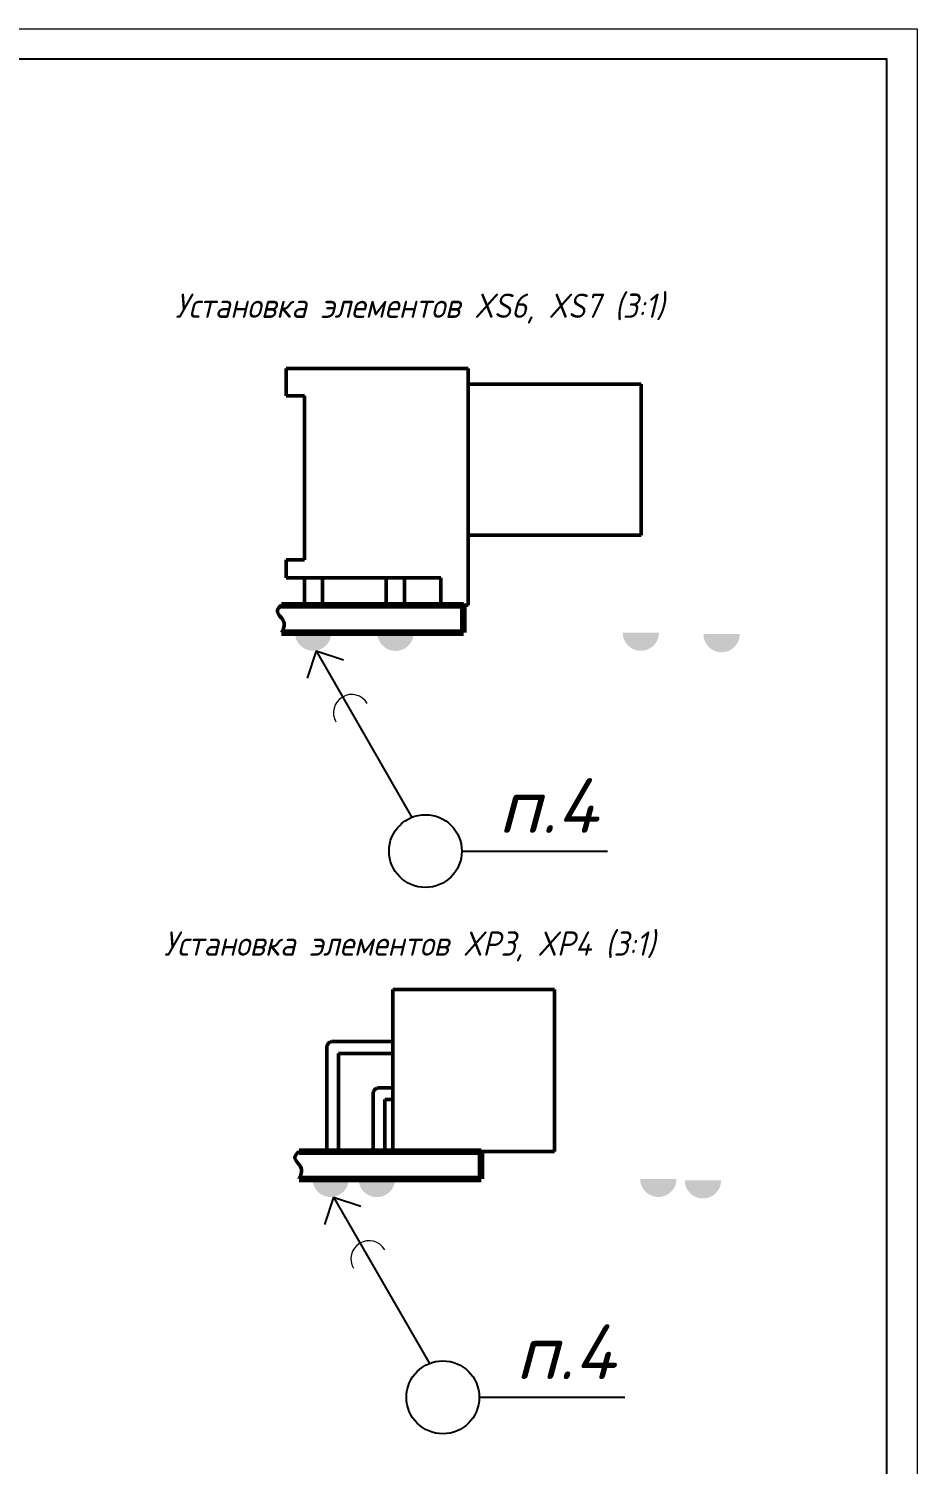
# Model space of a CAD drawing. Header units: millimetres. Extents: x 0 to 594, y 0 to 420.
# Drawn here: x 447.6 to 594, y 183.5 to 420 of the extents above; entities that cross this region are included whole.
import ezdxf
from ezdxf.enums import TextEntityAlignment as Align

# ---------------------------------------------------------------- set-up
doc = ezdxf.new("R2010")
doc.units = ezdxf.units.MM
doc.header["$LTSCALE"] = 0.5
doc.linetypes.add('осевая', pattern=[50.8, 31.75, -6.35, 6.35, -6.35])
doc.layers.add('рамка', color=253, linetype='Continuous', lineweight=5)
doc.styles.get("Standard").update_dxf_attribs({"font": 'isocpeui.ttf', "height": 2.5})
doc.styles.add('текст', font='isocpeui.ttf')

# ---------------------------------------------------------------- blocks, each defined once
blk = doc.blocks.new('*U25')
blk.add_lwpolyline([(20, 5), (589, 5), (589, 415), (20, 415)], close=True)
at = {"layer": 'рамка'}
blk.add_lwpolyline([(0, 420), (594, 420), (594, 0), (0, 0)], close=True, dxfattribs=at)
at = {"style": 'текст'}
for tag, p, height, rotation in [('ОБОЗНАЧЕНИЕ-ВЕРХ', (85, 409), 3.5, 180), ('ПРИМЕНЯЕМОСТЬ', (19, 232.5), 2.5, 90), ('СПРАВ№', (19, 172.5), 2.5, 90), ('ДАТАУЧЁТАДУБЛ', (19, 115.5), 2.5, 90), ('ИНВ№ДУБЛ', (19, 90.5), 2.5, 90), ('ВЗАМИНВ№', (19, 65.5), 2.5, 90), ('ДАТАУЧЁТА', (19, 30.5), 2.5, 90), ('ИНВ№ПОДЛ', (19, 5.5), 2.5, 90)]:
    blk.add_attdef(tag, p, '', height=height, rotation=rotation, dxfattribs=at)
for tag, p in [('ИЗМ4', (404.5, 56)), ('ЛИСТИЗМ4', (411.5, 56)), ('№ДОКУМИЗМ4', (421.5, 56)), ('ПОДПИЗМ4', (444.5, 56)), ('ДАТАИЗМ4', (459.5, 56)), ('ИЗМ3', (404.5, 51)), ('ЛИСТИЗМ3', (411.5, 51)), ('№ДОКУМИЗМ3', (421.5, 51)), ('ПОДПИЗМ3', (444.5, 51)), ('ДАТАИЗМ3', (459.5, 51)), ('ИЗМ2', (404.5, 46)), ('ЛИСТИЗМ2', (411.5, 46)), ('№ДОКУМИЗМ2', (421.5, 46)), ('ПОДПИЗМ2', (444.5, 46)), ('ДАТАИЗМ2', (459.5, 46)), ('ИЗМ1', (404.5, 41)), ('ЛИСТИЗМ1', (411.5, 41)), ('№ДОКУМИЗМ1', (421.5, 41)), ('ПОДПИЗМ1', (444.5, 41)), ('ДАТАИЗМ1', (459.5, 41)), ('РАЗРАБ', (421.5, 31)), ('ДАТАРАЗРАБ', (459.5, 31)), ('ПРОВ', (421.5, 26)), ('ДАТАПРОВ', (459.5, 26)), ('ТКОНТР', (421.5, 21)), ('ДАТАТКОНТР', (459.5, 21)), ('ЛИСТОВ', (574.5, 21)), ('10', (404.5, 16)), ('11', (421.5, 16)), ('12', (444.5, 16)), ('13', (459.5, 16)), ('НКОНТР', (421.5, 11)), ('ДАТАНКОНТР', (459.5, 11)), ('УТВ', (421.5, 6)), ('ДАТАУТВ', (459.5, 6))]:
    blk.add_attdef(tag, p, '', height=2.5, dxfattribs=at)
for tag, height, p in [('НАИМЕНОВАНИЕ1', 5, (504, 36)), ('НАИМЕНОВАНИЕ2', 3.5, (504, 31)), ('МАССА', 3.5, (562.5, 31)), ('МАСШТАБ', 3.5, (580, 31)), ('НАИМЕНОВАНИЕ3', 3.5, (504, 26)), ('НАИМЕНОВАНИЕ4', 2.5, (504, 21)), ('ЛИСТ', 2.5, (554.5, 21)), ('МАТЕРИАЛ1', 2.5, (504, 16)), ('ПРЕДПРИЯТИЕ', 3.5, (564, 11)), ('МАТЕРИАЛ2', 2.5, (504, 11)), ('МАТЕРИАЛ3', 2.5, (504, 6))]:
    blk.add_attdef(tag, text='', height=height, dxfattribs=at).set_placement(p, align=Align.CENTER)
for tag, p in [('ЛИТЕРА', (541.5, 31)), ('ЛИТЕРА2', (546.5, 31)), ('ЛИТЕРА3', (551.5, 31))]:
    blk.add_attdef(tag, text='', height=2.5, dxfattribs=at).set_placement(p, align=Align.RIGHT)
for tag, p in [('ИНДЕКС', (541.5, 31)), ('ИНДЕКС2', (546.5, 31)), ('ИНДЕКС3', (551.5, 31))]:
    blk.add_attdef(tag, text='', height=2.5, dxfattribs=at).set_placement(p, align=Align.TOP_LEFT)

msp = doc.modelspace()

# ---------------------------------------------------------------- hatches: boundary and pattern name
h = msp.add_hatch(color=256)
h.dxf.hatch_style = 1
edge = h.paths.add_edge_path()
edge.add_line((491.45, 320.5), (497.45, 320.5))
edge.add_arc((494.45, 320.5), 3, 180, 360, ccw=False)
edge = h.paths.add_edge_path()
edge.add_arc((548.45, 320.5), 3, 180, 360)
edge.add_line((545.45, 320.5), (551.45, 320.5))
h = msp.add_hatch(color=256)
h.dxf.hatch_style = 1
edge = h.paths.add_edge_path()
edge.add_line((505.02, 320.5), (511.02, 320.5))
edge.add_arc((508.02, 320.48), 3, -180.3305, 0.3305, ccw=False)
edge = h.paths.add_edge_path()
edge.add_arc((561.76, 320.26), 3, 180, 360)
edge.add_line((558.76, 320.26), (564.76, 320.26))
h = msp.add_hatch(color=256)
h.dxf.hatch_style = 1
edge = h.paths.add_edge_path()
edge.add_line((494.32, 230.5), (500.32, 230.5))
edge.add_arc((497.32, 230.5), 3, 180, 360, ccw=False)
edge = h.paths.add_edge_path()
edge.add_arc((551.32, 230.5), 3, 180, 360)
edge.add_line((548.32, 230.5), (554.32, 230.5))
h = msp.add_hatch(color=256)
h.dxf.hatch_style = 1
edge = h.paths.add_edge_path()
edge.add_line((501.94, 230.5), (507.94, 230.5))
edge.add_arc((504.94, 230.48), 3, -180.3305, 0.3305, ccw=False)
edge = h.paths.add_edge_path()
edge.add_arc((558.67, 230.26), 3, 180, 360)
edge.add_line((555.67, 230.26), (561.67, 230.26))

# ---------------------------------------------------------------- linework, layer by layer
at = {"linetype": 'осевая', "lineweight": 50, "ltscale": 100}
for p, q in [((520, 364), (490, 364)), ((490, 364), (490, 359.5)), ((520, 364), (520, 361.45)), ((520, 361.45), (548.5, 361.45)), ((520, 361.45), (520, 336.55)), ((548.5, 361.45), (548.5, 336.55)), ((490, 359.5), (493, 359.5)), ((493, 332.5), (493, 359.5)), ((548.5, 336.55), (520, 336.55)), ((520, 336.55), (520, 325)), ((490, 329.5), (490, 332.5)), ((490, 332.5), (493, 332.5)), ((515.5, 329.5), (490, 329.5)), ((493, 325), (493, 329.5)), ((496, 325), (496, 329.5)), ((506.5, 325), (506.5, 329.5)), ((509.5, 325), (509.5, 329.5)), ((515.5, 325), (515.5, 329.5)), ((493, 325), (496, 325)), ((506.5, 325), (509.5, 325)), ((520, 325), (515.5, 325)), ((507.57, 235), (507.57, 261.67)), ((507.57, 261.67), (534.24, 261.67)), ((534.24, 261.67), (534.24, 235)), ((497.67, 253.12), (507.57, 253.12)), ((496.69, 252.15), (496.69, 235)), ((498.64, 251.17), (498.64, 235)), ((498.64, 251.17), (507.57, 251.17)), ((504.31, 244.53), (504.31, 235)), ((505.29, 245.5), (507.57, 245.5)), ((506.26, 243.55), (506.26, 235)), ((506.26, 243.55), (507.57, 243.55)), ((534.24, 235), (507.57, 235))]:
    msp.add_line(p, q, dxfattribs=at)
at = {"linetype": 'осевая', "lineweight": 106, "ltscale": 100}
for p, q in [((489.25, 325), (519.25, 325)), ((519.25, 320.5), (519.25, 325)), ((489.25, 320.5), (519.25, 320.5)), ((492.12, 235), (522.12, 235)), ((522.12, 230.5), (522.12, 235)), ((492.12, 230.5), (522.12, 230.5))]:
    msp.add_line(p, q, dxfattribs=at)
for p, q in [((494.95, 317.5), (493.45, 313)), ((494.95, 317.5), (499.45, 316)), ((494.95, 317.5), (510.73, 290.06)), ((518.95, 284.5), (542.95, 284.5)), ((497.82, 227.5), (496.32, 223)), ((497.82, 227.5), (502.32, 226)), ((497.82, 227.5), (513.6, 200.06)), ((521.82, 194.5), (545.82, 194.5))]:
    msp.add_line(p, q)
for centre in [(512.95, 284.5), (515.82, 194.5)]:
    msp.add_circle(centre, 6)
at = {"lineweight": 13}
for centre in [(500.79, 307.3), (503.66, 217.3)]:
    msp.add_arc(centre, 3, 30.4829, 210.4829, dxfattribs=at)
at = {"linetype": 'осевая', "lineweight": 50, "ltscale": 100}
for centre in [(497.67, 252.15), (505.29, 244.53)]:
    msp.add_arc(centre, 0.975, 90, 180, dxfattribs=at)
at = {"lineweight": 50}
for points in [[(489.25, 325), (488.57, 324.11), (489.61, 322.27), (489.25, 320.5)], [(492.12, 235), (491.44, 234.11), (492.48, 232.27), (492.12, 230.5)]]:
    msp.add_spline(points, degree=3, dxfattribs=at)

# ---------------------------------------------------------------- block references
msp.add_blockref('*U25', (0, 0))

# ---------------------------------------------------------------- texts
at = {"color": 7, "linetype": 'Continuous', "lineweight": -3, "width": 0.9}
for s, p in [('Установка элементов XS6, XS7 (3:1)', (471.74, 372.36)), ('Установка элементов XP3, XP4 (3:1)', (469.87, 267.26))]:
    msp.add_text(s, height=4, dxfattribs=at).set_placement(p)
at = {"char_height": 9, "attachment_point": 1}
for insert in [(524.95, 296.5), (527.82, 206.5)]:
    msp.add_mtext_dynamic_manual_height_columns('п.4', width=16.095, gutter_width=136.21, heights=[0], dxfattribs=dict(at, insert=insert))

doc.saveas('drawing.dxf')
